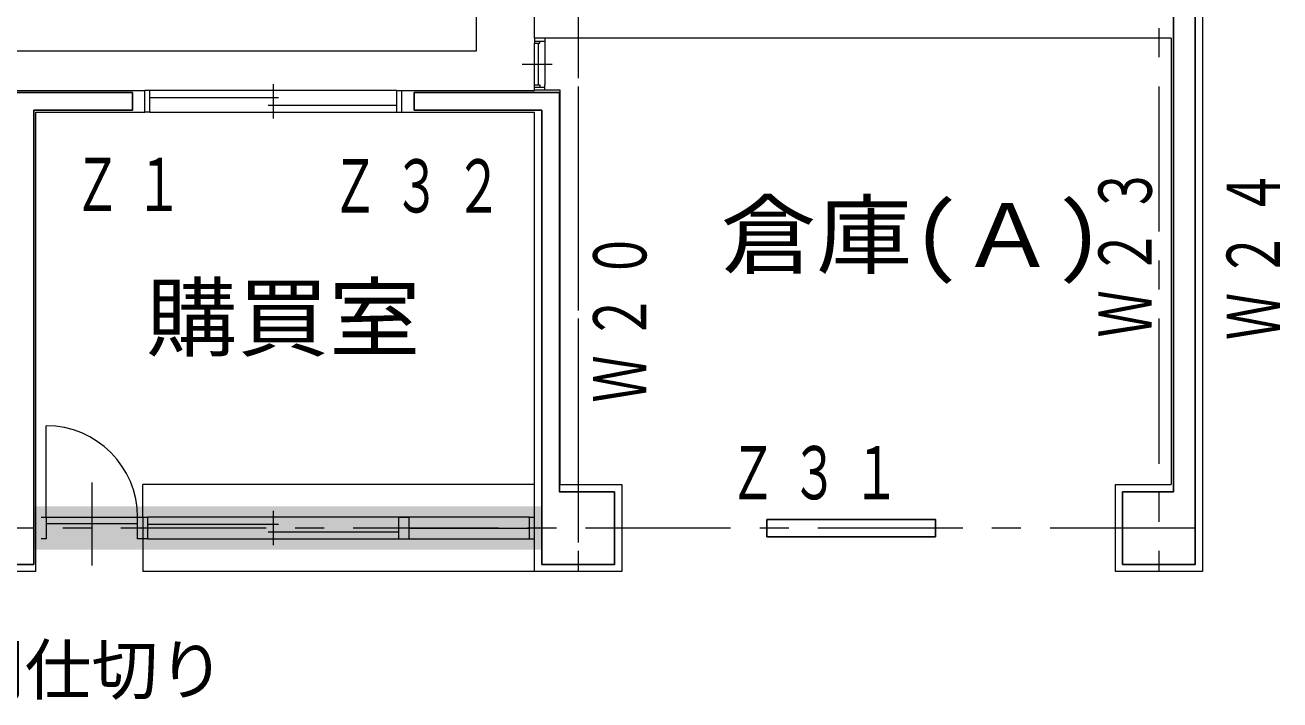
# Model space of a CAD drawing. Units: millimetres at full size, sheet at 1:200; details may follow other scales. Extents: x -55340 to 55340, y -38040 to 38040.
# Drawn here: x -2784 to 5860, y 24150 to 28799 of the extents above; entities that cross this region are included whole.
import ezdxf
from ezdxf.enums import TextEntityAlignment as Align

# ---------------------------------------------------------------- set-up
doc = ezdxf.new("R2010")
doc.units = ezdxf.units.MM
doc.header["$LTSCALE"] = 200
doc.linetypes.add('CHAIN1', pattern=[8, 5, -1, 1, -1])
for name, color, linetype, lineweight in [('0-0_補助線', 4, 'Continuous', 9), ('0-1_通り芯', 3, 'Continuous', 18), ('0-5_建具(ｻｯｼ)', 3, 'Continuous', 18), ('0-B_文字', 2, 'Continuous', 9), ('2-2_躯体', 2, 'Continuous', 25), ('3-C_ハッチ', 211, 'Continuous', 25)]:
    doc.layers.add(name, color=color, linetype=linetype, lineweight=lineweight)
doc.layers.add('2-3_外壁', color=2, linetype='Continuous')
doc.styles.add('ＭＳ ゴシック', font='')
doc.styles.get('ＭＳ ゴシック').set_extended_font_data('MS Gothic')

msp = doc.modelspace()

# ---------------------------------------------------------------- linework, layer by layer
at = {"layer": '0-0_補助線', "color": 3, "lineweight": 18}
for p, q in [((726.4, 28708.7), (726.4, 29178.7)), ((5326.4, 29048.7), (5326.4, 25633.7)), ((726.4, 28708.7), (726.4, 28673.7)), ((5111.4, 28708.7), (726.4, 28708.7)), ((796.4, 28708.7), (796.4, 28673.7)), ((5111.4, 28708.7), (5111.4, 25633.7)), ((726.4, 28688.7), (796.4, 28688.7)), ((726.4, 28673.7), (761.4, 28673.7)), ((749.4, 28673.7), (749.4, 28386.9)), ((761.4, 28673.7), (761.4, 28688.7)), ((639.7, 28530.3), (847.3, 28530.3)), ((-1073.6, 28155.8), (-1073.6, 28391.5)), ((726.4, 28371.9), (796.4, 28371.9)), ((726.4, 28348.7), (726.4, 28351.9)), ((796.4, 28351.9), (796.4, 28386.9)), ((-2858.6, 28348.7), (-1958.6, 28348.7)), ((-1958.6, 28198.7), (-1958.6, 28348.7)), ((-1923.6, 28299.4), (-1038.6, 28299.4)), ((-188.6, 28348.7), (726.4, 28348.7)), ((-188.6, 28198.7), (-188.6, 28348.7)), ((-2708.6, 28198.7), (-1958.6, 28198.7)), ((-1923.6, 28198.7), (-1958.6, 28198.7)), ((-1108.6, 28248), (-223.6, 28248)), ((-223.6, 28198.7), (-188.6, 28198.7)), ((-188.6, 28198.7), (726.4, 28198.7)), ((-1973.6, 25408.7), (-1973.6, 25633.7)), ((726.4, 25633.7), (-1973.6, 25633.7)), ((901.4, 25633.7), (1326.4, 25633.7)), ((1326.4, 25633.7), (1326.4, 25033.7)), ((4726.4, 25033.7), (4726.4, 25633.7)), ((4726.4, 25633.7), (5111.4, 25633.7)), ((5326.4, 25633.7), (5326.4, 25033.7)), ((-1073.6, 25215.8), (-1073.6, 25451.5)), ((-2673.6, 25408.7), (-1938.6, 25408.7)), ((-2638.6, 25408.7), (-2638.6, 25258.7)), ((-2638.6, 25365.8), (-2008.6, 25365.8)), ((-2008.6, 25258.7), (-2008.6, 25408.7)), ((-1973.6, 25408.7), (-1973.6, 25258.7)), ((-1938.6, 25258.7), (-1938.6, 25408.7)), ((-1938.6, 25359.4), (-1038.6, 25359.4)), ((-138.6, 25258.7), (-138.6, 25408.7)), ((-138.6, 25333.7), (691.4, 25333.7)), ((691.4, 25408.7), (726.4, 25408.7)), ((691.4, 25258.7), (691.4, 25408.7)), ((-2638.6, 25258.7), (-2673.6, 25258.7)), ((-1938.6, 25258.7), (-2008.6, 25258.7)), ((-1973.6, 25258.7), (-1973.6, 25033.7)), ((-1108.6, 25308), (-208.6, 25308)), ((-208.6, 25258.7), (-138.6, 25258.7)), ((691.4, 25258.7), (726.4, 25258.7)), ((-2708.6, 25033.7), (-3273.6, 25033.7)), ((726.4, 25033.7), (-1973.6, 25033.7)), ((1326.4, 25033.7), (726.4, 25033.7)), ((5326.4, 25033.7), (4726.4, 25033.7))]:
    msp.add_line(p, q, dxfattribs=at)
at = {"layer": '0-0_補助線'}
for p, q in [((-2638.6, 25408.7), (-2638.6, 26038.7)), ((-2323.6, 25647.9), (-2323.6, 25076.2))]:
    msp.add_line(p, q, dxfattribs=at)
msp.add_lwpolyline([(-31273.6, 26033.7), (-20423.6, 26033.7), (-20423.6, 33133.7), (-10523.6, 33133.7), (-10523.6, 26533.7), (-3223.6, 26533.7), (-3223.6, 28621.6), (326.4, 28621.6), (326.4, 33033.7)], dxfattribs=at)
at = {"layer": '0-0_補助線', "color": 3, "lineweight": 18}
for points in [[(726.4, 28351.9), (726.4, 28386.9), (761.4, 28386.9), (761.4, 28371.9)], [(901.4, 25633.7), (901.4, 28351.9), (726.4, 28351.9)], [(-1923.6, 28198.7), (-1923.6, 28348.7), (-1958.6, 28348.7)], [(-223.6, 28198.7), (-223.6, 28348.7), (-188.6, 28348.7)], [(-2708.6, 25033.7), (-2708.6, 25633.7), (-2708.6, 28198.7)], [(726.4, 25033.7), (726.4, 25633.7), (726.4, 28198.7)], [(-208.6, 25258.7), (-208.6, 25408.7), (-138.6, 25408.7)]]:
    msp.add_lwpolyline(points, dxfattribs=at)
at = {"layer": '0-0_補助線'}
msp.add_arc((-2638.6, 25408.7), 630, 0, 90, dxfattribs=at)
at = {"layer": '0-1_通り芯', "color": 4, "linetype": 'CHAIN1', "lineweight": 9}
for p, q in [((1026.4, 34777.1), (1026.4, 25033.7)), ((5026.4, 34777.1), (5026.4, 25033.7)), ((1026.4, 32633.7), (1026.4, 25033.7)), ((5276.4, 25333.7), (-11523.6, 25333.7))]:
    msp.add_line(p, q, dxfattribs=at)
at = {"layer": '0-5_建具(ｻｯｼ)', "color": 4, "lineweight": 9}
for p, q in [((726.4, 28386.9), (726.4, 28673.7)), ((796.4, 28673.7), (796.4, 28386.9)), ((-223.6, 28348.7), (-1923.6, 28348.7)), ((-1923.6, 28198.7), (-223.6, 28198.7)), ((691.4, 25408.7), (-1938.6, 25408.7)), ((-1938.6, 25258.7), (691.4, 25258.7))]:
    msp.add_line(p, q, dxfattribs=at)
at = {"layer": '2-2_躯体'}
for p, q in [((5126.4, 29013.7), (5126.4, 25583.7)), ((5276.4, 29013.7), (5276.4, 25583.7)), ((-2843.6, 28333.7), (-2043.6, 28333.7)), ((-103.6, 28333.7), (896.4, 28333.7)), ((-103.6, 28213.7), (-103.6, 28333.7)), ((-2723.6, 28213.7), (-2723.6, 25583.7)), ((-103.6, 28213.7), (776.4, 28213.7)), ((776.4, 28213.7), (776.4, 25583.7)), ((776.4, 25583.7), (776.4, 25083.7)), ((4776.4, 25583.7), (4776.4, 25083.7)), ((5126.4, 25583.7), (4776.4, 25583.7))]:
    msp.add_line(p, q, dxfattribs=at)
for points in [[(-2723.6, 28213.7), (-2043.6, 28213.7), (-2043.6, 28333.7)], [(896.4, 28333.7), (896.4, 25583.7), (1276.4, 25583.7)], [(-3223.6, 25083.7), (-2723.6, 25083.7), (-2723.6, 25583.7)], [(776.4, 25083.7), (1276.4, 25083.7), (1276.4, 25583.7)], [(4776.4, 25083.7), (5276.4, 25083.7), (5276.4, 25583.7)]]:
    msp.add_lwpolyline(points, dxfattribs=at)
msp.add_lwpolyline([(2326.4, 25393.7), (3486.4, 25393.7), (3486.4, 25273.7), (2326.4, 25273.7)], close=True, dxfattribs=at)
at = {"layer": '3-C_ハッチ'}
msp.add_solid([(-2723.6, 25483.7), (776.4, 25483.7), (-2723.6, 25183.7), (776.4, 25183.7)], dxfattribs=at)

# ---------------------------------------------------------------- texts
at = {"layer": '0-B_文字', "style": 'ＭＳ ゴシック'}
for s, width, p in [('倉庫(Ａ)', 1.1, (2006.5, 27001.3)), ('購買室', 1.05, (-1950.3, 26431.6))]:
    msp.add_text(s, height=439.9, dxfattribs=dict(at, width=width)).set_placement(p, align=Align.BOTTOM_LEFT)
msp.add_text('ﾛｯｶｰ間仕切り', height=337.2, dxfattribs=at).set_placement((-4166.6, 24087.1), align=Align.BOTTOM_LEFT)
at = {"layer": '2-3_外壁', "char_height": 366.6, "attachment_point": 7, "style": 'ＭＳ ゴシック'}
for s, insert in [('\\T1.31;\\W0.65;Ｚ１', (-2449.6, 27517.8)), ('\\T1.31;\\W0.65;Ｚ３２', (-674.3, 27501.9)), ('\\T1.31;\\W0.65;Ｚ３１', (2065.6, 25525.8))]:
    msp.add_mtext(s, dxfattribs=dict(at, insert=insert))
at = {"layer": '2-3_外壁', "char_height": 366.6, "attachment_point": 7, "rotation": 90, "style": 'ＭＳ ゴシック'}
for s, insert in [('\\T1.31;\\W0.65;Ｗ２３', (4983.2, 26647)), ('\\T1.31;\\W0.65;Ｗ２４', (5859.8, 26629.1)), ('\\T1.31;\\W0.65;Ｗ２０', (1502.1, 26198.2))]:
    msp.add_mtext(s, dxfattribs=dict(at, insert=insert))

doc.saveas('drawing.dxf')
